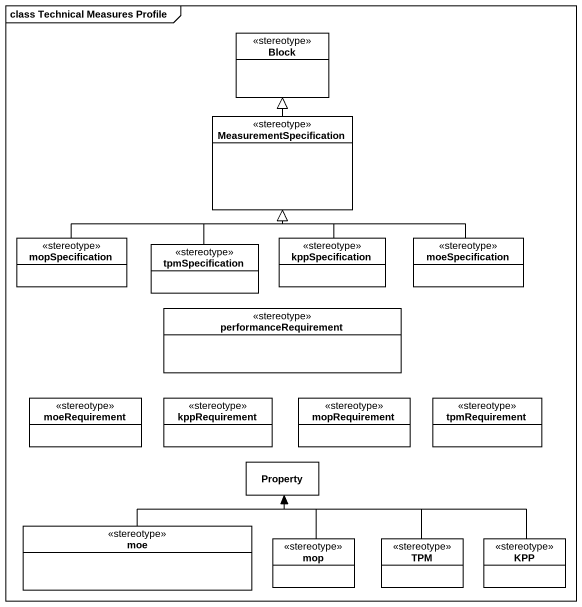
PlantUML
@startuml
mainframe class Technical Measures Profile
hide circle
hide empty members
class Block <<stereotype>> #FFFFFF
class MeasurementSpecification <<stereotype>> #FFFFFF
class mopSpecification <<stereotype>> #FFFFFF
class tpmSpecification <<stereotype>> #FFFFFF
class kppSpecification <<stereotype>> #FFFFFF
class moeSpecification <<stereotype>> #FFFFFF
class performanceRequirement <<stereotype>> #FFFFFF
class moeRequirement <<stereotype>> #FFFFFF
class kppRequirement <<stereotype>> #FFFFFF
class mopRequirement <<stereotype>> #FFFFFF
class tpmRequirement <<stereotype>> #FFFFFF
class Property #FFFFFF
class moe <<stereotype>> #FFFFFF
class mop <<stereotype>> #FFFFFF
class TPM <<stereotype>> #FFFFFF
class KPP <<stereotype>> #FFFFFF
MeasurementSpecification -up-|> Block
mopSpecification -right-|> MeasurementSpecification
tpmSpecification -up-|> MeasurementSpecification
kppSpecification -up-|> MeasurementSpecification
moeSpecification -left-|> MeasurementSpecification
moe -right-> Property
mop -up-> Property
TPM -up-> Property
KPP -left-> Property
@enduml
